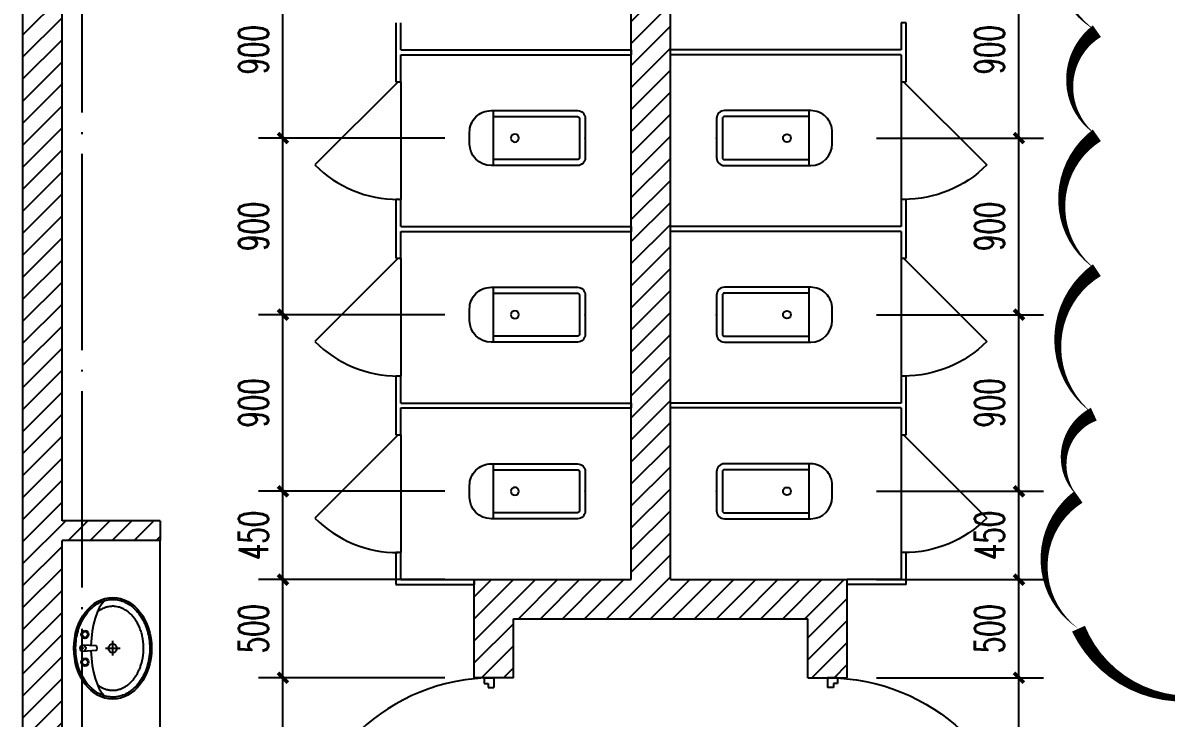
# Model space of a CAD drawing. Extents: x 307762 to 522490, y -326758 to -245675.
# Drawn here: x 397034 to 402859, y -317712 to -314168 of the extents above; entities that cross this region are included whole.
import ezdxf

# ---------------------------------------------------------------- set-up
doc = ezdxf.new("R2010")
doc.units = 0
doc.header["$LTSCALE"] = 1000
doc.header["$MEASUREMENT"] = 0
doc.linetypes.add('DOTE', pattern=[2.4200000000000004, 2, -0.2, 0.02, -0.2])
doc.layers.get('0').update_dxf_attribs({"linetype": 'CONTINUOUS'})
doc.layers.get('Defpoints').update_dxf_attribs({"color": 6, "linetype": 'CONTINUOUS'})
for name, color, linetype in [('A-卫生间', 173, 'CONTINUOUS'), ('A-墙线', 2, 'CONTINUOUS'), ('A-门', 167, 'CONTINUOUS'), ('DOTE', 1, 'DOTE'), ('FUR', 173, 'CONTINUOUS'), ('PUB_DIM', 3, 'CONTINUOUS'), ('PUB_HATCH', 250, 'CONTINUOUS')]:
    doc.layers.add(name, color=color, linetype=linetype)
doc.styles.add('DIM_FONT', font='SIMPLEX.shx', dxfattribs={"width": 0.65})
doc.dimstyles.new('DIMN50', dxfattribs={"dimscale": 0.5, "dimtxt": 300, "dimasz": 100, "dimexe": 250, "dimexo": 300, "dimgap": 150, "dimtad": 1, "dimdec": 0, "dimzin": 0, "dimdsep": 46, "dimtxsty": 'DIM_FONT', "dimblk": 'ARCHTICK', "dimcen": 0.09, "dimclrt": 7, "dimazin": 2, "dimtfac": 1, "dimtdec": 0, "dimtix": 1, "dimtmove": 2, "dimatfit": 3, "dimfxl": 0, "dimtolj": 1, "dimtzin": 0, "dimarcsym": 0})

# ---------------------------------------------------------------- blocks, each defined once
blk = doc.blocks.new('m1000')
at = {"layer": 'A-墙线'}
for p, q in [((0, 0), (0, 200)), ((1000, 0), (1000, 200))]:
    blk.add_line(p, q, dxfattribs=at)
at = {"layer": 'A-门'}
for p, q in [((0, 1100), (5.820766091346741e-11, 100.0000000009313)), ((0, 1100), (19.99999999994179, 1099.999999999069)), ((19.99999999994179, 1099.999999999069), (20.00000000005821, 150.0000000009313)), ((5.820766091346741e-11, 150.0000000009313), (29.99999999994179, 150.0000000009313)), ((29.99999999994179, 150.0000000009313), (30, 130)), ((30, 130), (50.00000000005821, 130.0000000009313)), ((50.00000000005821, 130.0000000018626), (50.00000000005821, 100.0000000009313)), ((950.0000000000582, 130.0000000018626), (950.0000000000582, 100.0000000009313)), ((970.0000000001164, 130), (950.0000000000582, 130.0000000009313)), ((970.0000000001746, 150.0000000009313), (970.0000000001164, 130)), ((1000.000000000058, 150.0000000009313), (970.0000000001746, 150.0000000009313)), ((1000.000000000058, 150.0000000009313), (1000.000000000058, 100.0000000009313)), ((5.820766091346741e-11, 100.0000000009313), (50.00000000005821, 100.0000000009313)), ((1000.000000000058, 100.0000000009313), (950.0000000000582, 100.0000000009313))]:
    blk.add_line(p, q, dxfattribs=at)
blk.add_arc((5.820766091346741e-11, 100.0000000009313), 1000, 2.865983971930656, 88.85400800037786, dxfattribs=at)
blk = doc.blocks.new('手盆')
at = {"layer": 'A-卫生间'}
for p, q in [((113.4051500830392, 11.84450968739111), (46.00438527367078, 15.84450968549936)), ((160.3106537545391, -1.047737896442413e-09), (235.3360842392431, 1.047737896442413e-09)), ((197.8233689978952, -36.70497138574137), (197.8233689957997, 38.37330022055539)), ((113.4051500836795, -10.84469759798958), (46.004385274573, -15.84469759988133))]:
    blk.add_line(p, q, dxfattribs=at)
for centre, major_axis, ratio, start_param, end_param in [((197.8233689968765, 0), (-7.29808629688452e-09, 259), 0.7637967914937317, 3.141592653589386, 9.424777960768973), ((194.0108444604266, -1.164153218269348e-10), (-7.205028495352649e-09, 259.000000000035), 0.4132124245315282, 0.3517248363212417, 1.519021401905628), ((106.1260785445047, 0.4999060444824863), (-5.256824373014387e-10, 13.9324609080711), 0.9000000000013795, 3.760940879954317, 5.663837080793927), ((194.0108444604266, -1.164153218269348e-10), (-7.229772779760784e-09, 259.0000000000077), 0.4132124245315759, 1.620216634470202, 2.789864625449906)]:
    blk.add_ellipse(centre, major_axis=major_axis, ratio=ratio, start_param=start_param, end_param=end_param, dxfattribs=at)
for centre, major_axis, ratio in [((56.39680238347501, 70.60627577308333), (-8.758096824383953e-10, 20.62066592634073), 0.899999999999012), ((56.39680238347501, 70.60627577308333), (-3.935312307942613e-10, 15.62066592634074), 0.8999999999986958), ((46.00438527413644, -9.395720553584397e-05), (-4.943908497107386e-10, 15.84460364270489), 0.8999999999996328), ((197.8233689968765, 0), (-3.340112788049617e-10, 23.3576301081921), 0.9000000000004984), ((56.39680238740402, -70.60627578099957), (-3.800975702346919e-10, 20.62066592634073), 0.899999999999012), ((56.39680238740402, -70.60627578099957), (-3.935312307942613e-10, 15.62066592634074), 0.8999999999986958)]:
    blk.add_ellipse(centre, major_axis=major_axis, ratio=ratio, dxfattribs=at)
for points, knots in [([(197.8233690038323, -249), (204.3990294850664, -248.9999999998254), (210.9746904028871, -248.5460929390974), (228.2800280096126, -246.1498785703443), (238.9514531540335, -243.4343165084429), (259.8060639827163, -235.6199938393256), (269.9890346575412, -230.5210515616636), (289.5665971586423, -218.0721727792989), (298.960803612601, -210.7221745683055), (316.6733728031977, -193.9730663714581), (324.9912984879047, -184.5740979954135), (340.2893382357433, -163.997605889017), (347.2690669711446, -152.820397028001), (359.6669247537793, -129.0196260861703), (365.0847628668125, -116.3964852440404), (374.1834916165972, -90.08639820077224), (377.864187594445, -76.39992674347013), (383.3689956764865, -48.38244847021997), (385.1929984975141, -34.05193997788592), (386.9250104438397, -5.187684159289347), (386.8329865084379, 9.345556312793633), (384.73586623749, 38.16708128564642), (382.7308100122318, 52.45485931876465), (376.8727663576719, 80.34559937685844), (373.0198958979163, 93.94806452159537), (363.5912495303783, 120.0517437723756), (358.0156770628528, 132.5524866377527), (345.3217726669682, 156.0743077876396), (338.2037411779456, 167.0949723329395), (322.6526621349331, 187.3296658890322), (314.2200076092558, 196.5433937402559), (296.3045734511106, 212.8996470182319), (286.8222312947328, 220.0420502259221), (267.0967536403914, 232.0600890867645), (256.8539916995796, 236.9358037543716), (235.9088120757369, 244.2945439725299), (225.2065898313012, 246.7777534795459), (203.6465188648144, 249.290750069631), (192.7886942756013, 249.3206353121204), (171.2212525570067, 246.926459478098), (160.5116570384998, 244.5023044175468), (139.5443743165815, 237.2594525109744), (129.2868775804527, 232.4405714303721), (109.5247235784773, 220.5323387983663), (100.0204366852413, 213.442903975927), (82.05432864755858, 197.1870205074665), (73.5929449252726, 188.0206891129783), (57.97836853517219, 167.8736008143169), (50.82557078509126, 156.8931414871186), (38.05713037244277, 133.4431421089976), (32.44179055967834, 120.974013813975), (22.9298620421032, 94.92387688398594), (19.03347902328824, 81.34333855629666), (13.08606755724759, 53.48601149060414), (11.03515804442577, 39.20971924465266), (8.845478702656692, 10.40033378740191), (8.706750778161222, -4.132253066869453), (10.3460220079869, -33.00605608435581), (12.12398988581845, -47.34676530770957), (17.53889162433916, -75.39515261730412), (21.17571813854738, -89.10233203484677), (30.19028912024805, -115.463632545172), (35.56784113991307, -128.1172780482448), (47.88998500915477, -151.9877993637056), (54.83428833659855, -163.2042521126277), (70.0674021562445, -183.866608052107), (78.3558293353999, -193.3121929975168), (96.01611302810488, -210.1603128662973), (105.3875327545975, -217.5627013113408), (124.9266998832172, -230.1204342835699), (135.0940591037797, -235.2758359995205), (155.9248058304656, -243.2054893133172), (166.5879733786569, -245.9799217026157), (184.1470113282267, -248.5090972222097), (190.9851904233219, -249.0000000002037), (197.8233690038323, -249)], [0, 0, 0, 0, 0.1053687871871674, 0.1053687871871674, 0.2787471050919757, 0.2787471050919757, 0.452125422996784, 0.452125422996784, 0.6255037409015924, 0.6255037409015924, 0.7988820588064007, 0.7988820588064007, 0.972260376711209, 0.972260376711209, 1.145638694616017, 1.145638694616017, 1.319017012520826, 1.319017012520826, 1.492395330425634, 1.492395330425634, 1.665773648330442, 1.665773648330442, 1.83915196623525, 1.83915196623525, 2.012530284140059, 2.012530284140059, 2.185908602044867, 2.185908602044867, 2.359286919949676, 2.359286919949676, 2.532665237854484, 2.532665237854484, 2.706043555759292, 2.706043555759292, 2.8794218736641, 2.8794218736641, 3.052800191568909, 3.052800191568909, 3.226178509473717, 3.226178509473717, 3.399556827378525, 3.399556827378525, 3.572935145283334, 3.572935145283334, 3.746313463188142, 3.746313463188142, 3.91969178109295, 3.91969178109295, 4.093070098997758, 4.093070098997758, 4.266448416902567, 4.266448416902567, 4.439826734807376, 4.439826734807376, 4.613205052712185, 4.613205052712185, 4.786583370616993, 4.786583370616993, 4.959961688521802, 4.959961688521802, 5.133340006426611, 5.133340006426611, 5.30671832433142, 5.30671832433142, 5.480096642236228, 5.480096642236228, 5.653474960141037, 5.653474960141037, 5.826853278045846, 5.826853278045846, 6.000231595950654, 6.000231595950654, 6.173609913855463, 6.173609913855463, 6.283185307179586, 6.283185307179586, 6.283185307179586, 6.283185307179586]), ([(119.1736506810412, -185.1483521524933), (120.9620973349083, -186.5592411882244), (122.7676875701582, -187.9199504845892), (129.8700636767026, -193.0283129730087), (135.2785741284897, -196.3957903881383), (146.2934715196025, -202.2620774885872), (151.8941962509125, -204.7583693127963), (163.2154152492003, -208.8666340855998), (168.9426443869015, -210.4817502371734), (180.2599917969201, -212.7891027016158), (185.8482704507187, -213.5108798283036), (193.5720607222756, -213.9408398092492), (195.6979295939091, -214.0000000000582), (197.8233690028428, -214), (203.6582866330282, -213.9999999998545), (209.496631536138, -213.5543654990906), (222.3311671293923, -211.5851090514625), (229.3277623398462, -209.8531313597923), (240.787502169027, -205.8990001947095), (245.3047605895554, -204.0427727167553), (254.2367161016737, -199.7630582755664), (258.6490466702962, -197.340541947633), (268.8131698185462, -191.0121952608461), (274.5134323839447, -186.8761012725008), (285.5567444703775, -177.6296808072657), (290.895805457636, -172.5213152369834), (300.10443852967, -162.4870827112172), (304.0523709853587, -157.7313989280374), (313.5779886524833, -145.0389805318264), (318.9357033787237, -136.7249773955555), (326.5974791146873, -122.7934594422404), (329.2282542005414, -117.5408629023295), (334.1482956689142, -106.7104468817706), (336.4365190484095, -101.1349806892686), (340.7589510514808, -89.39631874780753), (342.7719178344414, -83.21611161783221), (346.3640570428397, -70.60165740986122), (347.9425120085652, -64.1699805422104), (351.0904946208175, -48.9602580992796), (352.483825713367, -40.10366524968413), (354.4332219571806, -22.20990053389687), (354.9878015757713, -13.17872977355728), (355.2458703611628, 4.918644920835504), (354.9501755786187, 13.97955791465938), (353.5129259504029, 31.96110226912424), (352.3711163057305, 40.89164739020634), (349.384864397347, 57.80685899686068), (347.5983948106295, 65.8113708793826), (343.3541798496735, 81.46923251761473), (340.8984195916564, 89.11663731795852), (335.3626360981434, 103.9371218456945), (332.2806230153365, 111.1172703721968), (325.5162342714611, 124.9777631429606), (321.8282612711191, 131.6496718250564), (313.9341333054472, 144.3357837414369), (309.7314879408514, 150.3452337460767), (300.8902356041654, 161.618057758169), (296.2466290210141, 166.8887592243263), (286.5258362632012, 176.709553859866), (281.444416775601, 181.2445321998675), (271.8246831358119, 188.7996964116173), (267.3329801598447, 191.9448123630136), (256.3785253528913, 198.7381430045061), (249.8306331257918, 202.0953922677436), (238.1084081598674, 206.932942938729), (232.9762091664597, 208.6679624874669), (222.6309106198023, 211.4215277187759), (217.4206377462251, 212.4394152993336), (205.158162370557, 213.983414012735), (198.0817049504258, 214.216697979864), (185.9674371529836, 213.4981161681353), (180.9226912481536, 212.8634210942255), (170.8730682562164, 210.9228448418726), (165.8711175702338, 209.6174913003924), (151.0041288301873, 204.6993374161248), (141.2534683310369, 200.0748375131807), (127.5488741844601, 191.4132149869401), (123.3148595323437, 188.4150790243875), (119.1737199328491, 185.1485161112505)], [5.74089731261301, 5.74089731261301, 5.74089731261301, 5.74089731261301, 5.780873984786705, 5.780873984786705, 5.896828956044057, 5.896828956044057, 6.01278392730141, 6.01278392730141, 6.128738898558762, 6.128738898558762, 6.240697366945735, 6.240697366945735, 6.283185307179586, 6.283185307179586, 6.283185307179586, 6.399826426420818, 6.399826426420818, 6.540899765641657, 6.540899765641657, 6.633999867022954, 6.633999867022954, 6.727099968404252, 6.727099968404252, 6.852187990943959, 6.852187990943959, 6.977276013483666, 6.977276013483666, 7.077377375932242, 7.077377375932242, 7.229976726067383, 7.229976726067383, 7.31738907886302, 7.31738907886302, 7.404801431658657, 7.404801431658657, 7.497093875397931, 7.497093875397931, 7.589386319137206, 7.589386319137206, 7.712333561266115, 7.712333561266115, 7.835280803395023, 7.835280803395023, 7.958228045523932, 7.958228045523932, 8.08117528765284, 8.08117528765284, 8.194982769003447, 8.194982769003447, 8.308790250354054, 8.308790250354054, 8.42259773170466, 8.42259773170466, 8.537599018716683, 8.537599018716683, 8.652600305728708, 8.652600305728708, 8.767601592740732, 8.767601592740732, 8.884431700421288, 8.884431700421288, 8.98243549021753, 8.98243549021753, 9.11946744650899, 9.11946744650899, 9.224190864967866, 9.224190864967866, 9.328914283426741, 9.328914283426741, 9.470086520349449, 9.470086520349449, 9.571187053011501, 9.571187053011501, 9.672287585673553, 9.672287585673553, 9.874488650997659, 9.874488650997659, 9.967059414647549, 9.967059414647549, 9.967059414647549, 9.967059414647549])]:
    blk.add_open_spline(points, degree=3, knots=knots, dxfattribs=at)
blk.add_point((46.00438527413644, -9.395720553584397e-05), dxfattribs=at)
blk = doc.blocks.new('_ArchTick')
at = {"color": 0, "linetype": 'ByBlock', "const_width": 0.4}
blk.add_lwpolyline([(-0.5, -0.5), (0.5, 0.5)], dxfattribs=at)
blk = doc.blocks.new('*D188')
at = {"layer": 'Defpoints', "color": 0}
for p in [(398358.8257802073, -317505.8773711339), (399333.8557131886, -317505.8773711339), (399333.8557131886, -318505.8773711339)]:
    blk.add_point(p, dxfattribs=at)
at = {"layer": 'PUB_DIM', "color": 0, "lineweight": -2}
for p, q in [((399183.8557131886, -317505.8773711339), (398233.8257802073, -317505.8773711339)), ((398358.8257802073, -318505.8773711339), (398358.8257802073, -317505.8773711339)), ((399183.8557131886, -318505.8773711339), (398233.8257802073, -318505.8773711339))]:
    blk.add_line(p, q, dxfattribs=at)
at = {"layer": 'PUB_DIM', "color": 0, "lineweight": -2, "xscale": 50, "yscale": 50, "zscale": 50}
for p, rotation in [((398358.8257802073, -317505.8773711339), 90), ((398358.8257802073, -318505.8773711339), 270)]:
    blk.add_blockref('_ArchTick', p, dxfattribs=dict(at, rotation=rotation))
at = {"layer": 'PUB_DIM', "color": 7, "insert": (398208.8257802073, -318005.8773711338), "char_height": 150, "attachment_point": 5, "rotation": 90, "style": 'DIM_FONT'}
blk.add_mtext('\\A1;1000', dxfattribs=at)
blk = doc.blocks.new('*D189')
at = {"layer": 'Defpoints', "color": 0}
for p in [(398358.8257802073, -317005.8804228894), (399333.8557131886, -317005.8804228894), (399333.8557131886, -317505.8773711339)]:
    blk.add_point(p, dxfattribs=at)
at = {"layer": 'PUB_DIM', "color": 0, "lineweight": -2}
for p, q in [((399183.8557131886, -317005.8804228894), (398233.8257802073, -317005.8804228894)), ((398358.8257802073, -317505.8773711339), (398358.8257802073, -317005.8804228894)), ((399183.8557131886, -317505.8773711339), (398233.8257802073, -317505.8773711339))]:
    blk.add_line(p, q, dxfattribs=at)
at = {"layer": 'PUB_DIM', "color": 0, "lineweight": -2, "xscale": 50, "yscale": 50, "zscale": 50}
for p, rotation in [((398358.8257802073, -317005.8804228894), 90), ((398358.8257802073, -317505.8773711339), 270)]:
    blk.add_blockref('_ArchTick', p, dxfattribs=dict(at, rotation=rotation))
at = {"layer": 'PUB_DIM', "color": 7, "insert": (398208.8257802073, -317255.8788970115), "char_height": 150, "attachment_point": 5, "rotation": 90, "style": 'DIM_FONT'}
blk.add_mtext('\\A1;500', dxfattribs=at)
blk = doc.blocks.new('*D190')
at = {"layer": 'Defpoints', "color": 0}
for p in [(398358.8257802073, -316555.6304228944), (399333.8557131886, -316555.6304228944), (399333.8557131886, -317005.8804228894)]:
    blk.add_point(p, dxfattribs=at)
at = {"layer": 'PUB_DIM', "color": 0, "lineweight": -2}
for p, q in [((399183.8557131886, -316555.6304228944), (398233.8257802073, -316555.6304228944)), ((398358.8257802073, -317005.8804228894), (398358.8257802073, -316555.6304228944)), ((399183.8557131886, -317005.8804228894), (398233.8257802073, -317005.8804228894))]:
    blk.add_line(p, q, dxfattribs=at)
at = {"layer": 'PUB_DIM', "color": 0, "lineweight": -2, "xscale": 50, "yscale": 50, "zscale": 50}
for p, rotation in [((398358.8257802073, -316555.6304228944), 90), ((398358.8257802073, -317005.8804228894), 270)]:
    blk.add_blockref('_ArchTick', p, dxfattribs=dict(at, rotation=rotation))
at = {"layer": 'PUB_DIM', "color": 7, "insert": (398208.8257802073, -316780.7554228918), "char_height": 150, "attachment_point": 5, "rotation": 90, "style": 'DIM_FONT'}
blk.add_mtext('\\A1;450', dxfattribs=at)
blk = doc.blocks.new('*D191')
at = {"layer": 'Defpoints', "color": 0}
for p in [(398358.8257802073, -315655.6304228944), (399333.8557131886, -315655.6304228944), (399333.8557131886, -316555.6304228944)]:
    blk.add_point(p, dxfattribs=at)
at = {"layer": 'PUB_DIM', "color": 0, "lineweight": -2}
for p, q in [((399183.8557131886, -315655.6304228944), (398233.8257802073, -315655.6304228944)), ((398358.8257802073, -316555.6304228944), (398358.8257802073, -315655.6304228944)), ((399183.8557131886, -316555.6304228944), (398233.8257802073, -316555.6304228944))]:
    blk.add_line(p, q, dxfattribs=at)
at = {"layer": 'PUB_DIM', "color": 0, "lineweight": -2, "xscale": 50, "yscale": 50, "zscale": 50}
for p, rotation in [((398358.8257802073, -315655.6304228944), 90), ((398358.8257802073, -316555.6304228944), 270)]:
    blk.add_blockref('_ArchTick', p, dxfattribs=dict(at, rotation=rotation))
at = {"layer": 'PUB_DIM', "color": 7, "insert": (398208.8257802073, -316105.6304228943), "char_height": 150, "attachment_point": 5, "rotation": 90, "style": 'DIM_FONT'}
blk.add_mtext('\\A1;900', dxfattribs=at)
blk = doc.blocks.new('*D192')
at = {"layer": 'Defpoints', "color": 0}
for p in [(398358.8257802073, -314755.6304228944), (399333.8557131886, -314755.6304228944), (399333.8557131886, -315655.6304228944)]:
    blk.add_point(p, dxfattribs=at)
at = {"layer": 'PUB_DIM', "color": 0, "lineweight": -2}
for p, q in [((399183.8557131886, -314755.6304228944), (398233.8257802073, -314755.6304228944)), ((398358.8257802073, -315655.6304228944), (398358.8257802073, -314755.6304228944)), ((399183.8557131886, -315655.6304228944), (398233.8257802073, -315655.6304228944))]:
    blk.add_line(p, q, dxfattribs=at)
at = {"layer": 'PUB_DIM', "color": 0, "lineweight": -2, "xscale": 50, "yscale": 50, "zscale": 50}
for p, rotation in [((398358.8257802073, -314755.6304228944), 90), ((398358.8257802073, -315655.6304228944), 270)]:
    blk.add_blockref('_ArchTick', p, dxfattribs=dict(at, rotation=rotation))
at = {"layer": 'PUB_DIM', "color": 7, "insert": (398208.8257802073, -315205.6304228943), "char_height": 150, "attachment_point": 5, "rotation": 90, "style": 'DIM_FONT'}
blk.add_mtext('\\A1;900', dxfattribs=at)
blk = doc.blocks.new('*D193')
at = {"layer": 'Defpoints', "color": 0}
for p in [(398358.8257802073, -313855.6304228944), (399333.8557131886, -313855.6304228944), (399333.8557131886, -314755.6304228944)]:
    blk.add_point(p, dxfattribs=at)
at = {"layer": 'PUB_DIM', "color": 0, "lineweight": -2}
for p, q in [((399183.8557131886, -313855.6304228944), (398233.8257802073, -313855.6304228944)), ((398358.8257802073, -314755.6304228944), (398358.8257802073, -313855.6304228944)), ((399183.8557131886, -314755.6304228944), (398233.8257802073, -314755.6304228944))]:
    blk.add_line(p, q, dxfattribs=at)
at = {"layer": 'PUB_DIM', "color": 0, "lineweight": -2, "xscale": 50, "yscale": 50, "zscale": 50}
for p, rotation in [((398358.8257802073, -313855.6304228944), 90), ((398358.8257802073, -314755.6304228944), 270)]:
    blk.add_blockref('_ArchTick', p, dxfattribs=dict(at, rotation=rotation))
at = {"layer": 'PUB_DIM', "color": 7, "insert": (398208.8257802073, -314305.6304228943), "char_height": 150, "attachment_point": 5, "rotation": 90, "style": 'DIM_FONT'}
blk.add_mtext('\\A1;900', dxfattribs=at)
blk = doc.blocks.new('*D201')
at = {"layer": 'Defpoints', "color": 0}
for p in [(401233.855713189, -317505.8773711339), (402108.8856461701, -317505.8773711339), (401233.855713189, -318505.8773711339)]:
    blk.add_point(p, dxfattribs=at)
at = {"layer": 'PUB_DIM', "color": 0, "lineweight": -2}
for p, q in [((401383.855713189, -317505.8773711339), (402233.8856461701, -317505.8773711339)), ((402108.8856461701, -318505.8773711339), (402108.8856461701, -317505.8773711339)), ((401383.855713189, -318505.8773711339), (402233.8856461701, -318505.8773711339))]:
    blk.add_line(p, q, dxfattribs=at)
at = {"layer": 'PUB_DIM', "color": 0, "lineweight": -2, "xscale": 50, "yscale": 50, "zscale": 50}
for p, rotation in [((402108.8856461701, -317505.8773711339), 90), ((402108.8856461701, -318505.8773711339), 270)]:
    blk.add_blockref('_ArchTick', p, dxfattribs=dict(at, rotation=rotation))
at = {"layer": 'PUB_DIM', "color": 7, "insert": (401958.8856461701, -318005.8773711338), "char_height": 150, "attachment_point": 5, "rotation": 90, "style": 'DIM_FONT'}
blk.add_mtext('\\A1;1000', dxfattribs=at)
blk = doc.blocks.new('*D202')
at = {"layer": 'Defpoints', "color": 0}
for p in [(401233.855713189, -317005.8804228908), (402108.8856461701, -317005.8804228908), (401233.855713189, -317505.8773711339)]:
    blk.add_point(p, dxfattribs=at)
at = {"layer": 'PUB_DIM', "color": 0, "lineweight": -2}
for p, q in [((401383.855713189, -317005.8804228908), (402233.8856461701, -317005.8804228908)), ((402108.8856461701, -317505.8773711339), (402108.8856461701, -317005.8804228908)), ((401383.855713189, -317505.8773711339), (402233.8856461701, -317505.8773711339))]:
    blk.add_line(p, q, dxfattribs=at)
at = {"layer": 'PUB_DIM', "color": 0, "lineweight": -2, "xscale": 50, "yscale": 50, "zscale": 50}
for p, rotation in [((402108.8856461701, -317005.8804228908), 90), ((402108.8856461701, -317505.8773711339), 270)]:
    blk.add_blockref('_ArchTick', p, dxfattribs=dict(at, rotation=rotation))
at = {"layer": 'PUB_DIM', "color": 7, "insert": (401958.8856461701, -317255.8788970122), "char_height": 150, "attachment_point": 5, "rotation": 90, "style": 'DIM_FONT'}
blk.add_mtext('\\A1;500', dxfattribs=at)
blk = doc.blocks.new('*D203')
at = {"layer": 'Defpoints', "color": 0}
for p in [(401233.855713189, -316555.6304228943), (402108.8856461701, -316555.6304228943), (401233.855713189, -317005.8804228908)]:
    blk.add_point(p, dxfattribs=at)
at = {"layer": 'PUB_DIM', "color": 0, "lineweight": -2}
for p, q in [((401383.855713189, -316555.6304228943), (402233.8856461701, -316555.6304228943)), ((402108.8856461701, -317005.8804228908), (402108.8856461701, -316555.6304228943)), ((401383.855713189, -317005.8804228908), (402233.8856461701, -317005.8804228908))]:
    blk.add_line(p, q, dxfattribs=at)
at = {"layer": 'PUB_DIM', "color": 0, "lineweight": -2, "xscale": 50, "yscale": 50, "zscale": 50}
for p, rotation in [((402108.8856461701, -316555.6304228943), 90), ((402108.8856461701, -317005.8804228908), 270)]:
    blk.add_blockref('_ArchTick', p, dxfattribs=dict(at, rotation=rotation))
at = {"layer": 'PUB_DIM', "color": 7, "insert": (401958.8856461701, -316780.7554228925), "char_height": 150, "attachment_point": 5, "rotation": 90, "style": 'DIM_FONT'}
blk.add_mtext('\\A1;450', dxfattribs=at)
blk = doc.blocks.new('*D204')
at = {"layer": 'Defpoints', "color": 0}
for p in [(401233.855713189, -315655.6304228944), (402108.8856461701, -315655.6304228944), (401233.855713189, -316555.6304228943)]:
    blk.add_point(p, dxfattribs=at)
at = {"layer": 'PUB_DIM', "color": 0, "lineweight": -2}
for p, q in [((401383.855713189, -315655.6304228944), (402233.8856461701, -315655.6304228944)), ((402108.8856461701, -316555.6304228943), (402108.8856461701, -315655.6304228944)), ((401383.855713189, -316555.6304228943), (402233.8856461701, -316555.6304228943))]:
    blk.add_line(p, q, dxfattribs=at)
at = {"layer": 'PUB_DIM', "color": 0, "lineweight": -2, "xscale": 50, "yscale": 50, "zscale": 50}
for p, rotation in [((402108.8856461701, -315655.6304228944), 90), ((402108.8856461701, -316555.6304228943), 270)]:
    blk.add_blockref('_ArchTick', p, dxfattribs=dict(at, rotation=rotation))
at = {"layer": 'PUB_DIM', "color": 7, "insert": (401958.8856461701, -316105.6304228943), "char_height": 150, "attachment_point": 5, "rotation": 90, "style": 'DIM_FONT'}
blk.add_mtext('\\A1;900', dxfattribs=at)
blk = doc.blocks.new('*D205')
at = {"layer": 'Defpoints', "color": 0}
for p in [(401233.855713189, -314755.6304228944), (402108.8856461701, -314755.6304228944), (401233.855713189, -315655.6304228944)]:
    blk.add_point(p, dxfattribs=at)
at = {"layer": 'PUB_DIM', "color": 0, "lineweight": -2}
for p, q in [((401383.855713189, -314755.6304228944), (402233.8856461701, -314755.6304228944)), ((402108.8856461701, -315655.6304228944), (402108.8856461701, -314755.6304228944)), ((401383.855713189, -315655.6304228944), (402233.8856461701, -315655.6304228944))]:
    blk.add_line(p, q, dxfattribs=at)
at = {"layer": 'PUB_DIM', "color": 0, "lineweight": -2, "xscale": 50, "yscale": 50, "zscale": 50}
for p, rotation in [((402108.8856461701, -314755.6304228944), 90), ((402108.8856461701, -315655.6304228944), 270)]:
    blk.add_blockref('_ArchTick', p, dxfattribs=dict(at, rotation=rotation))
at = {"layer": 'PUB_DIM', "color": 7, "insert": (401958.8856461701, -315205.6304228943), "char_height": 150, "attachment_point": 5, "rotation": 90, "style": 'DIM_FONT'}
blk.add_mtext('\\A1;900', dxfattribs=at)
blk = doc.blocks.new('*D206')
at = {"layer": 'Defpoints', "color": 0}
for p in [(401233.855713189, -313855.6304228944), (402108.8856461701, -313855.6304228944), (401233.855713189, -314755.6304228944)]:
    blk.add_point(p, dxfattribs=at)
at = {"layer": 'PUB_DIM', "color": 0, "lineweight": -2}
for p, q in [((401383.855713189, -313855.6304228944), (402233.8856461701, -313855.6304228944)), ((402108.8856461701, -314755.6304228944), (402108.8856461701, -313855.6304228944)), ((401383.855713189, -314755.6304228944), (402233.8856461701, -314755.6304228944))]:
    blk.add_line(p, q, dxfattribs=at)
at = {"layer": 'PUB_DIM', "color": 0, "lineweight": -2, "xscale": 50, "yscale": 50, "zscale": 50}
for p, rotation in [((402108.8856461701, -313855.6304228944), 90), ((402108.8856461701, -314755.6304228944), 270)]:
    blk.add_blockref('_ArchTick', p, dxfattribs=dict(at, rotation=rotation))
at = {"layer": 'PUB_DIM', "color": 7, "insert": (401958.8856461701, -314305.6304228943), "char_height": 150, "attachment_point": 5, "rotation": 90, "style": 'DIM_FONT'}
blk.add_mtext('\\A1;900', dxfattribs=at)
blk = doc.blocks.new('$DorLib2D$00000114')
at = {"color": 0}
blk.add_line((0.4999999999999964, 3.552713678800501e-15), (-0.2071067811864751, 0.7071067811864857), dxfattribs=at)
blk.add_arc((0.5000000000013856, -1.154631945610163e-12), 1.000000000001696, 135, 180, dxfattribs=at)
blk = doc.blocks.new('$lvtry$00000200')
at = {"layer": 'FUR'}
for p, q in [((-139.7834388052397, -40.0000000100008, 1e-08), (-139.7834388052397, -479.6564289897615, 1e-08)), ((-109.783438805247, -40.0000000100008, 1e-08), (-109.7834388052397, -469.6564289897615, 1e-08)), ((99.78343880524699, -1.000080374069512e-08, 1e-08), (-99.78343880523971, -1.000080374069512e-08, 1e-08)), ((99.78343880524699, -30.0000000100008, 1e-08), (-99.78343880523971, -30.0000000100008, 1e-08)), ((109.7834388052397, -469.6564289897615, 1e-08), (109.7834388052397, -40.0000000100008, 1e-08)), ((139.7834388052397, -479.6564289897615, 1e-08), (139.783438805247, -40.0000000100008, 1e-08)), ((139.7834388052397, -469.6564289897615, 1e-08), (-139.7834388052397, -469.6564289897615, 1e-08)), ((-29.78343880523971, -589.6564289897615, 1e-08), (29.78343880523971, -589.6564289897615, 1e-08))]:
    blk.add_line(p, q, dxfattribs=at)
blk.add_circle((3.637978807091713e-12, -358.6146012114659, 1e-08), 20, dxfattribs=at)
for centre, radius, start, end in [((-99.78343880523971, -40.0000000100008, 1e-08), 40, 90, 180), ((-99.78343880524699, -40.0000000100008, 1e-08), 10, 90, 180), ((99.78343880523971, -40.0000000100008, 1e-08), 40, 0, 90), ((99.78343880523971, -40.0000000100008, 1e-08), 10, 0, 90), ((-29.78343880523971, -479.6564289897615, 1e-08), 110, 180, 270), ((29.78343880523971, -479.6564289897615, 1e-08), 110, 270, 0)]:
    blk.add_arc(centre, radius, start, end, dxfattribs=at)
blk.add_point((3.637978807091713e-12, 0), dxfattribs=at)

msp = doc.modelspace()

# ---------------------------------------------------------------- hatches: boundary and pattern name
at = {"layer": 'PUB_HATCH'}
h = msp.add_hatch(dxfattribs=at)
h.set_pattern_fill('ANSI31', color=256, scale=50, style=0)
h.set_pattern_definition([(45, (397033.8557131868, -319505.8773711356), (-56.1266007566822, 56.12660075668221), [])])
h.paths.add_polyline_path([(400933.8633425833, -311055.8804228907), (400883.8633425833, -311055.8804228906), (400883.8633425833, -311005.8804228906), (400683.8633425833, -311005.8804228908), (400683.8633425833, -310955.8804228906), (400633.8633425833, -310955.8804228907), (400633.8633425833, -310905.8804228906), (399733.8633425834, -310905.8804228906), (399733.8633425833, -310955.8804228907), (399683.8633425833, -310955.8804228905), (399683.8633425834, -311005.8804228908), (399483.8633425833, -311005.8804228906), (399483.8633425833, -311055.8804228907), (399433.8633425834, -311055.8804228906), (399433.8633425833, -311305.8804228906), (400133.8557131886, -311305.8804228906), (400133.8557131889, -317005.88042289), (399333.8557131891, -317005.8804228894), (399333.8557131886, -317505.8773711339), (399533.8557131887, -317505.877371134), (399533.8557131889, -317205.8804228895), (401033.8557131889, -317205.8804228907), (401033.8557131888, -317505.877371134), (401233.8557131888, -317505.877371134), (401233.855713189, -317005.8804228908), (400333.855713189, -317005.8804228901), (400333.8557131887, -311305.8804228905), (400933.8633425833, -311305.8804228906)])
h.paths.add_polyline_path([(398233.8633425834, -311055.8804228907), (398183.8633425833, -311055.8804228906), (398183.8633425833, -311005.8804228906), (397983.8633425834, -311005.8804228908), (397983.8633425833, -310955.8804228906), (397933.8557131851, -310955.8804228906), (397933.8557131851, -311305.8804228906), (398233.8633425833, -311305.8804228906)])
h.paths.add_polyline_path([(397233.8557131888, -311805.8799460531), (397033.8557131868, -311805.8799460535), (397033.8557131868, -318605.8804228907), (397233.8557131888, -318605.8804228907), (397233.8557131887, -316805.8773711342), (397733.8557131878, -316805.8773711338), (397733.8557131877, -316705.8773711338), (397233.8557131888, -316705.8773711342)])
h.paths.add_polyline_path([(403633.8557131869, -311805.879946053), (403433.8557131887, -311805.879946053), (403433.8557131886, -316705.8773711339), (402933.8557131897, -316705.8773711336), (402933.8557131897, -316805.8773711336), (403433.8557131888, -316805.8773711339), (403433.8557131886, -318605.8804228905), (403633.8557131871, -318605.8804228905)])
h.paths.add_polyline_path([(401233.855713189, -318705.8804228929), (402733.8557131863, -318705.8804228929), (402733.8557131865, -318605.8804228929), (401233.855713189, -318605.8804228929), (401233.8557131888, -318505.8773711339), (401133.8557131896, -318505.8773711339), (401033.8557131887, -318505.8773711339), (401033.8557131888, -319505.8773711338), (402733.8557131849, -319505.8773711337), (402733.8557131853, -319305.8773711337), (401233.8557131888, -319305.8773711337)])
h.paths.add_polyline_path([(399533.8557131888, -318505.8773711339), (399333.8557131886, -318505.877371134), (399333.8557131889, -318605.880422893), (397933.8557131873, -318605.8804228929), (397933.8557131873, -318705.8804228929), (399333.8557131891, -318705.880422893), (399333.8557131888, -319305.8773711337), (399033.8557131872, -319305.8773711338), (399033.8557131872, -319505.8773711337), (399533.8557131888, -319505.8773711337)])
h.paths.add_polyline_path([(398033.8557131871, -319305.8773711355), (397933.8557131873, -319305.8773711355), (397933.8557131874, -319505.8773711355), (398033.8557131873, -319505.8773711356)])
h.paths.add_polyline_path([(402733.8557131856, -310905.880065262), (402433.8633425833, -310905.8804228905), (402433.8633425834, -310955.8804228906), (402383.8633425834, -310955.8804228906), (402383.8633425833, -311005.8804228908), (402183.8633425833, -311005.8804228907), (402183.8633425834, -311055.8804228906), (402133.8633425834, -311055.8804228906), (402133.8633425833, -311305.8804228907), (402733.8557131857, -311305.8804228906)])

# ---------------------------------------------------------------- linework, layer by layer
at = {"layer": 'A-卫生间'}
for p, q in [((398933.8557131958, -314168.380422821), (398933.8557131865, -314305.8804228908)), ((398958.8557131958, -314305.8804228912), (398958.8557131871, -314168.380422821)), ((401533.8557131789, -314168.3804229737), (401508.8557131853, -314168.3804229737)), ((401508.8557131853, -314168.3804229737), (401508.8557131958, -314305.8804228778)), ((401533.8557131908, -314305.8804228908), (401533.8557131789, -314168.3804229737)), ((398933.8557131865, -314305.8804228908), (398933.8557131847, -314468.3804229737)), ((398958.8557131958, -314305.8804228912), (400133.8557131924, -314305.8804228897)), ((400133.8557131924, -314305.8804228897), (400133.8557131924, -314330.8804228897)), ((401508.8557131958, -314305.8804228778), (400333.8557131849, -314305.8804228897)), ((400333.8557131849, -314330.8804228897), (400333.8557131849, -314305.8804228897)), ((401533.8557132044, -314468.3804228211), (401533.8557131908, -314305.8804228908)), ((398958.8557131847, -314330.8804228912), (400133.8557131924, -314330.8804228897)), ((398958.8557131871, -314468.3804229737), (398958.8557131847, -314330.8804228912)), ((401508.8557131874, -314330.8804228905), (400333.8557131849, -314330.8804228897)), ((401508.8557131874, -314330.8804228905), (401508.8557131871, -314468.380422821)), ((398933.8557131847, -314468.3804229737), (398958.8557131871, -314468.3804229737)), ((401508.8557131871, -314468.380422821), (401533.8557132044, -314468.3804228211)), ((398958.8557131871, -315068.380422821), (398933.8557131847, -315068.380422821)), ((398933.8557131847, -315068.380422821), (398933.8557131865, -315205.8804228899)), ((398958.8557131847, -315205.8804228912), (398958.8557131871, -315068.380422821)), ((401533.8557132044, -315068.3804229737), (401508.8557131871, -315068.3804229737)), ((401508.8557131871, -315068.3804229737), (401508.8557131874, -315205.8804228905)), ((401533.8557131908, -315205.8804228899), (401533.8557132044, -315068.3804229737)), ((398933.8557131865, -315205.8804228908), (398933.8557131847, -315368.3804228211)), ((398958.8557131847, -315205.8804228912), (400133.8557131924, -315205.8804228897)), ((398958.8557131847, -315230.8804228912), (400133.8557131924, -315230.8804228897)), ((398958.8557131871, -315368.380422821), (398958.8557131847, -315230.8804228912)), ((400133.8557131924, -315205.8804228897), (400133.8557131924, -315230.8804228897)), ((401508.8557131874, -315205.8804228905), (400333.8557131849, -315205.8804228897)), ((400333.8557131849, -315230.8804228897), (400333.8557131849, -315205.8804228897)), ((401508.8557131874, -315230.8804228905), (400333.8557131849, -315230.8804228897)), ((401508.8557131874, -315230.8804228905), (401508.8557131871, -315368.380422821)), ((401533.8557131875, -315368.3804228211), (401533.8557131908, -315205.8804228908)), ((398933.8557131847, -315368.3804228211), (398958.8557131871, -315368.380422821)), ((401508.8557131871, -315368.380422821), (401533.8557131875, -315368.3804228211)), ((398958.8557131871, -315968.380422821), (398933.8557131847, -315968.380422821)), ((398933.8557131847, -315968.380422821), (398933.8557131865, -316105.8804228899)), ((398958.8557131847, -316105.8804228912), (398958.8557131871, -315968.380422821)), ((401533.8557131875, -315968.380422821), (401508.8557131871, -315968.380422821)), ((401508.8557131871, -315968.380422821), (401508.8557131874, -316105.8804228905)), ((401533.8557131908, -316105.8804228899), (401533.8557131875, -315968.380422821)), ((398933.8557131865, -316105.8804228908), (398933.8557131845, -316268.3804229737)), ((398958.8557131847, -316105.8804228912), (400133.8557131924, -316105.8804228897)), ((400133.8557131924, -316105.8804228897), (400133.8557131924, -316130.8804228897)), ((401508.8557131874, -316105.8804228905), (400333.8557131849, -316105.8804228897)), ((400333.8557131849, -316130.8804228897), (400333.8557131849, -316105.8804228897)), ((401533.8557131928, -316268.380422821), (401533.8557131908, -316105.8804228908)), ((398958.8557131847, -316130.8804228912), (400133.8557131924, -316130.8804228897)), ((398958.8557131825, -316268.3804229736), (398958.8557131847, -316130.8804228912)), ((401508.8557131874, -316130.8804228905), (400333.8557131849, -316130.8804228897)), ((401508.8557131874, -316130.8804228905), (401508.8557131822, -316268.380422821)), ((398933.8557131845, -316268.3804229737), (398958.8557131825, -316268.3804229736)), ((401508.8557131822, -316268.380422821), (401533.8557131928, -316268.380422821)), ((397733.8557131877, -318605.8804228923), (397733.8557131877, -316805.8773711334)), ((398958.8557131826, -316868.3804229737), (398933.8557131835, -316868.3804229737)), ((398933.8557131835, -316868.3804229737), (398933.8557131848, -317030.8804228727)), ((398958.8557131848, -317005.8804228725), (398958.8557131826, -316868.3804229737)), ((401533.8557131906, -316868.3804229736), (401508.8557131822, -316868.3804229736)), ((401508.8557131822, -316868.3804229736), (401508.8557131875, -317005.8804228647)), ((401533.8557131874, -317030.880422916), (401533.8557131906, -316868.3804229736)), ((398933.8557131848, -317030.8804228727), (399333.855713189, -317030.8804228896)), ((398958.8557131848, -317005.8804228725), (399333.855713189, -317005.8804228896)), ((399333.855713189, -317005.8804228896), (399333.855713189, -317030.8804228896)), ((401508.8557131875, -317005.8804228647), (401233.855713189, -317005.8804228896)), ((401233.855713189, -317030.8804228896), (401233.855713189, -317005.8804228896)), ((401533.8557131874, -317030.880422916), (401233.855713189, -317030.8804228896))]:
    msp.add_line(p, q, dxfattribs=at)
at = {"layer": 'A-墙线'}
for p, q in [((400133.8557131889, -317005.88042289), (400133.8557131886, -311305.8804228906)), ((400333.855713189, -317005.8804228901), (400333.8557131888, -311305.8804228906)), ((397033.8557131869, -318605.8804228908), (397033.8557131869, -311805.8799460534)), ((397233.8557131888, -316705.8773711342), (397233.8557131888, -311805.8799460529)), ((397733.8557131877, -316705.8773711338), (397233.8557131888, -316705.8773711342)), ((397733.8557131877, -316705.8773711338), (397733.8557131877, -316805.8773711338)), ((397233.8557131888, -318605.8804228914), (397233.8557131888, -316805.8773711342)), ((397733.8557131877, -316805.8773711338), (397233.8557131888, -316805.8773711342)), ((399333.855713189, -317005.8804228894), (400133.8557131889, -317005.88042289)), ((399333.8557131887, -317505.8773711339), (399333.855713189, -317005.8804228894)), ((400333.855713189, -317005.8804228901), (401233.855713189, -317005.8804228908)), ((401233.8557131887, -317505.8773711339), (401233.855713189, -317005.8804228908)), ((399533.8557131887, -317505.8773711339), (399533.855713189, -317205.8804228895)), ((399533.855713189, -317205.8804228895), (401033.855713189, -317205.8804228907)), ((401033.8557131887, -317505.8773711339), (401033.855713189, -317205.8804228907))]:
    msp.add_line(p, q, dxfattribs=at)
at = {"layer": 'A-门'}
for p, q in [((398958.8557131865, -314468.3804228893), (398958.8557131865, -315068.3804228893)), ((401508.8557131908, -314468.3804228893), (401508.8557131908, -315068.3804228893)), ((398958.8557131865, -315368.3804228893), (398958.8557131865, -315968.3804228893)), ((401508.8557131908, -315368.3804228893), (401508.8557131908, -315968.3804228893)), ((398958.8557131865, -316268.3804228893), (398958.8557131865, -316868.3804228893)), ((401508.8557131908, -316268.3804228893), (401508.8557131908, -316868.3804228893))]:
    msp.add_line(p, q, dxfattribs=at)
at = {"layer": 'Defpoints'}
msp.add_lwpolyline([(402412.1458412735, -317255.9128686321, 0, 71.885, -0.52056705), (402412.1458412735, -316584.3922764406, 0, 71.885, -0.52056705), (402490.2816508572, -316162.7399750067, 0, 71.885, -0.52056705), (402505.9089460785, -315428.752469842, 0, 71.885, -0.52056705), (402505.9089460785, -314741.6151494073, 0, 71.885, -0.52056705), (402505.9089460785, -314210.6454308379, 0, 71.885, -0.52056705), (402459.0277269374, -313539.1248386464, 0, 71.885, -0.52056705), (402490.2816508572, -313008.1551200771, 0, 71.885, -0.52056705), (402615.2986795821, -312445.9519450211, 0, 71.885, -0.52056705), (402615.2986795821, -312039.9163718304, 0, 71.885, -0.52056705), (402599.6713843608, -311618.2640703965, 0, 71.885, -0.52056705), (402974.7224705352, -311227.8452254492, 0, 71.885, -0.52056705), (403631.0615380789, -311399.629555558, 0, 71.885, -0.52056705), (403631.0615380789, -311946.2160023706, 0, 71.885, -0.52056705), (403631.0615380789, -312336.6348473179, 0, 71.885, -0.52056705), (403709.1966811399, -312820.754061725, 0, 71.885, -0.52056705), (403709.1966811399, -313367.3405085377, 0, 71.885, -0.52056705), (403709.1966811399, -314070.0945572158, 0, 71.885, -0.52056705), (403631.0615380789, -314788.4653341372, 0, 71.885, -0.52056705), (403599.8069476363, -315522.4528393019, 0, 71.885, -0.52056705), (403552.9257284952, -316022.1891013847, 0, 71.885, -0.52056705), (403584.179652415, -316381.3744898454, 0, 71.885, -0.52056705), (403584.179652415, -317130.9787232533, 0, 71.885, -0.52056705), (403381.0274806294, -317443.3139269841, 0, 71.885, -0.52056705)], format="xyseb", close=True, dxfattribs=at)
at = {"layer": 'DOTE', "ltscale": 0.5}
msp.add_line((397333.8557131863, -311205.8804228909), (397333.8557131864, -319205.8804228911), dxfattribs=at)

# ---------------------------------------------------------------- block references
msp.add_blockref('手盆', (397293.8557131967, -317355.8804228923))
at = {"layer": 'A-卫生间', "yscale": -0.9999999999999998, "rotation": 90.00000000106462}
for p in [(399899.4936850678, -314755.6304228878, -1e-08), (399899.4936850678, -315655.6304228878, -1e-08), (399899.4936850678, -316555.6304228878, -1e-08)]:
    msp.add_blockref('$lvtry$00000200', p, dxfattribs=at)
at = {"layer": 'A-卫生间', "rotation": 89.99999999893534}
for p in [(400568.2177413095, -314755.6304228878, -1e-08), (400568.2177413095, -315655.6304228878, -1e-08), (400568.2177413095, -316555.6304228878, -1e-08)]:
    msp.add_blockref('$lvtry$00000200', p, dxfattribs=at)
at = {"layer": 'A-门', "xscale": -600, "zscale": 25, "rotation": 270}
for p, yscale in [((398946.3557131865, -314768.3804228893), -600), ((401521.3557131908, -314768.3804228893), 600), ((398946.3557131865, -315668.3804228893), -600), ((401521.3557131908, -315668.3804228893), 600), ((398946.3557131865, -316568.3804228893), -600), ((401521.3557131908, -316568.3804228893), 600)]:
    msp.add_blockref('$DorLib2D$00000114', p, dxfattribs=dict(at, yscale=yscale))
at = {"layer": 'A-门', "rotation": 90}
msp.add_blockref('m1000', (399533.8557131887, -318505.8773711339), dxfattribs=at)
at = {"layer": 'A-门', "xscale": -1, "rotation": 270}
msp.add_blockref('m1000', (401033.8557131887, -318505.8773711339), dxfattribs=at)

# ---------------------------------------------------------------- dimensions: what is measured, and where the dimension line sits
at = {"layer": 'PUB_DIM'}
for p1, p2, distance, picture, middle in [((399333.8557131886, -314755.6304228944), (399333.8557131886, -313855.6304228944), 975.0299329812988, '*D193', (398208.8257802073, -314305.6304228943)), ((401233.855713189, -314755.6304228944), (401233.855713189, -313855.6304228944), -875.0299329811241, '*D206', (401958.8856461701, -314305.6304228943)), ((399333.8557131886, -315655.6304228944), (399333.8557131886, -314755.6304228944), 975.0299329812988, '*D192', (398208.8257802073, -315205.6304228943)), ((401233.855713189, -315655.6304228944), (401233.855713189, -314755.6304228944), -875.0299329811241, '*D205', (401958.8856461701, -315205.6304228943)), ((399333.8557131886, -316555.6304228944), (399333.8557131886, -315655.6304228944), 975.0299329812988, '*D191', (398208.8257802073, -316105.6304228943)), ((401233.855713189, -316555.6304228943), (401233.855713189, -315655.6304228944), -875.029932981124, '*D204', (401958.8856461701, -316105.6304228943)), ((399333.8557131886, -317005.8804228894), (399333.8557131886, -316555.6304228944), 975.0299329812988, '*D190', (398208.8257802073, -316780.7554228918)), ((401233.855713189, -317005.8804228908), (401233.855713189, -316555.6304228943), -875.0299329811241, '*D203', (401958.8856461701, -316780.7554228925)), ((399333.8557131886, -317505.8773711339), (399333.8557131886, -317005.8804228894), 975.0299329812988, '*D189', (398208.8257802073, -317255.8788970115)), ((401233.855713189, -317505.8773711339), (401233.855713189, -317005.8804228908), -875.0299329811241, '*D202', (401958.8856461701, -317255.8788970122)), ((399333.8557131886, -318505.8773711339), (399333.8557131886, -317505.8773711339), 975.0299329812988, '*D188', (398208.8257802073, -318005.8773711338)), ((401233.855713189, -318505.8773711339), (401233.855713189, -317505.8773711339), -875.0299329811241, '*D201', (401958.8856461701, -318005.8773711338))]:
    dim = msp.add_aligned_dim(p1=p1, p2=p2, distance=distance, dimstyle='DIMN50', dxfattribs=at)
    dim.commit()
    dim.dimension.update_dxf_attribs({"geometry": picture, "text_midpoint": middle})

doc.saveas('drawing.dxf')
